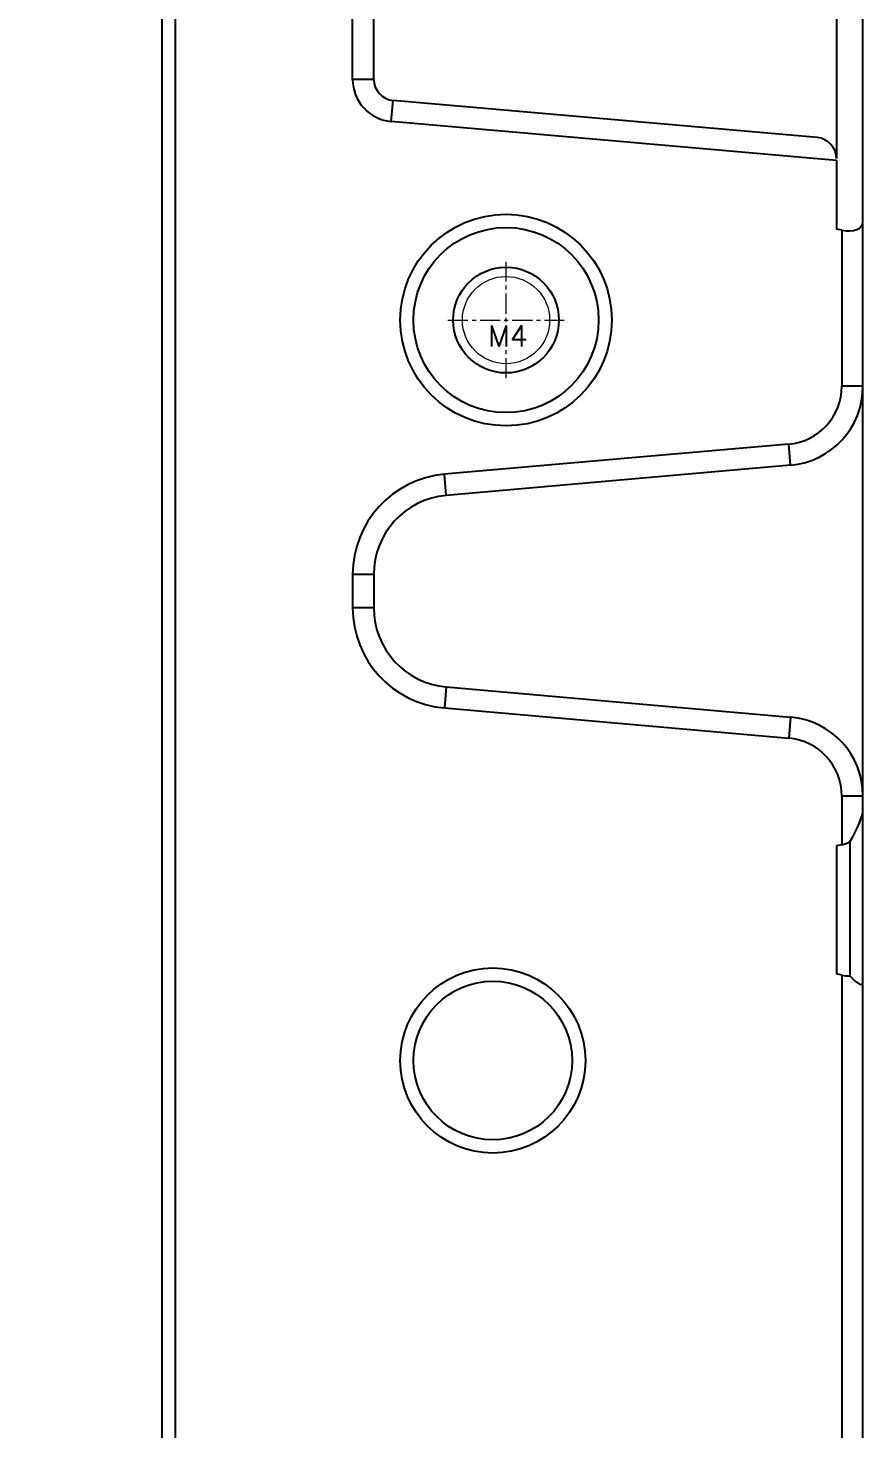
# Model space of a CAD drawing. Header units: inches. Extents: x 21247 to 41470, y -17428 to -10279.
# Drawn here: x 38634.6 to 38666.1, y -12720.4 to -12667.4 of the extents above; entities that cross this region are included whole.
import ezdxf

# ---------------------------------------------------------------- set-up
doc = ezdxf.new("R2010")
doc.units = ezdxf.units.IN
doc.header["$LTSCALE"] = 1.21
doc.header["$MEASUREMENT"] = 0
doc.header["$PDMODE"] = 3
doc.header["$PDSIZE"] = 0.3125
doc.linetypes.add('CENTER', pattern=[0.6, 0.375, -0.075, 0.075, -0.075])
doc.layers.get('0').update_dxf_attribs({"linetype": 'CONTINUOUS'})
doc.layers.get('Defpoints').update_dxf_attribs({"linetype": 'CONTINUOUS'})
doc.layers.add('screw', color=33, linetype='CONTINUOUS', lineweight=13)
doc.styles.get("Standard").update_dxf_attribs({"font": 'txt', "width": 0.8})
doc.styles.add('TXT', font='txt.shx', dxfattribs={"bigfont": 'gbcbig.shx'})
doc.dimstyles.new('001', dxfattribs={"dimscale": 2, "dimtxt": 2.5, "dimasz": 2.5, "dimexe": 1.25, "dimexo": 0, "dimtad": 0, "dimdsep": 46, "dimtxsty": 'Standard', "dimcen": 2.5, "dimclrd": 4, "dimclre": 4, "dimclrt": 3, "dimadec": 0, "dimazin": 0, "dimtfac": 1, "dimtmove": 0, "dimatfit": 3, "dimfxl": 1, "dimarcsym": 0})

# ---------------------------------------------------------------- blocks, each defined once
blk = doc.blocks.new('screw_m4_l')
at = {"layer": 'screw', "color": 1, "linetype": 'CENTER', "ltscale": 1.679339}
for p, q in [((0, -2.2), (0, 2.2)), ((-2.2, 0), (2.2, 0))]:
    blk.add_line(p, q, dxfattribs=at)
at = {"layer": 'screw', "color": 33}
blk.add_circle((0, 0), 1.65, dxfattribs=at)
at = {"layer": 'screw', "color": 92}
blk.add_arc((0, 0), 2, 270, 180, dxfattribs=at)
at = {"layer": 'screw', "color": 6, "style": 'TXT'}
blk.add_text('M4', height=0.8, dxfattribs=at).set_placement((-0.68, -1))
blk = doc.blocks.new('*U968')
at = {"color": 4, "linetype": 'Continuous'}
for p, q in [((12.9, -157.486), (12.9, 157.486)), ((-13.6, -168.75), (-13.6, -0.75)), ((-13.1, -168.75), (-13.1, -0.75)), ((11.9, -57.5), (11.9, -66.896)), ((-6.4, -63.898), (-6.4, -58.931)), ((-5.6, -63.898), (-5.6, -59.665)), ((-5.6, -63.898), (-6.4, -63.898)), ((-4.939, -65.492), (-4.87, -64.695)), ((11.17, -66.099), (-4.87, -64.695)), ((11.9, -66.966), (-4.939, -65.492)), ((11.9, -66.966), (11.9, -69.559)), ((12.1, -69.601), (11.9, -69.559)), ((12.1, -69.601), (12.1, -75.501)), ((12.9, -75.501), (12.1, -75.501)), ((10.092, -77.693), (-2.931, -78.832)), ((10.161, -78.49), (10.092, -77.693)), ((-2.861, -79.629), (-2.931, -78.832)), ((10.161, -78.49), (-2.861, -79.629)), ((-5.6, -82.618), (-6.4, -82.618)), ((-6.4, -82.618), (-6.4, -83.882)), ((-5.6, -82.618), (-5.6, -83.882)), ((-5.6, -83.882), (-6.4, -83.882)), ((-2.861, -86.871), (-2.931, -87.668)), ((-2.861, -86.871), (10.161, -88.01)), ((-2.931, -87.668), (10.092, -88.807)), ((10.161, -88.01), (10.092, -88.807)), ((12.9, -90.999), (12.1, -90.999)), ((12.1, -90.999), (12.1, -92.842)), ((12.1, -92.842), (11.9, -92.884)), ((11.9, -92.884), (11.9, -97.726)), ((12.408, -92.734), (12.408, -97.793)), ((12.1, -97.769), (11.9, -97.726)), ((12.1, -97.769), (12.1, -145.501))]:
    blk.add_line(p, q, dxfattribs=at)
for centre, radius in [((-0.6, -73), 4), ((-0.6, -73), 3.5), ((-1.1, -101), 3.5), ((-1.1, -101), 3)]:
    blk.add_circle(centre, radius, dxfattribs=at)
at = {"color": 4}
blk.add_circle((-0.6, -73), 2, dxfattribs=at)
at = {"color": 4, "linetype": 'Continuous'}
for centre, radius, start, end in [((-4.8, -63.898), 1.6, 180, 265), ((-4.8, -63.898), 0.8, 180, 265), ((11.1, -66.896), 0.8, 0, 85), ((9.9, -75.501), 2.2, 275, 0), ((9.9, -75.501), 3, 275, 0), ((-2.6, -82.618), 3.8, 95, 180), ((-2.6, -82.618), 3, 95, 180), ((-2.6, -83.882), 3.8, 180, 265), ((-2.6, -83.882), 3, 180, 265), ((9.9, -90.999), 3, 0, 85), ((9.9, -90.999), 2.2, 0, 85)]:
    blk.add_arc(centre, radius, start, end, dxfattribs=at)
for centre, major_axis, ratio, start_param, end_param in [((12.1, -69.109), (0.787, -0.252), 0.576693, 4.895304, 6.4661), ((12.1, -92.674), (0.759, 1.267), 0.20003, -1.498614, -0.322479), ((12.1, -92.296), (0.778, 0.292), 0.631515, -1.803286, -1.408625), ((12.1, -97.223), (0.778, -0.292), 0.631515, 4.944878, 5.339539), ((12.1, -96.845), (-0.759, 1.267), 0.20003, 2.287936, 3.464071)]:
    blk.add_ellipse(centre, major_axis=major_axis, ratio=ratio, start_param=start_param, end_param=end_param, dxfattribs=at)
at = {"layer": 'screw', "color": 4}
blk.add_blockref('screw_m4_l', (-0.6, -73), dxfattribs=at)
blk = doc.blocks.new('*U967')
at = {"color": 0, "linetype": 'ByBlock', "lineweight": -2, "transparency": 16777216}
blk.add_blockref('*U968', (0, -675), dxfattribs=at)
blk = doc.blocks.new('*D972')
at = {"color": 4, "linetype": 'Continuous', "lineweight": -2, "transparency": 16777216}
for p, q in [((38637.745, -11416.213), (38472.312, -11416.213)), ((38474.812, -11421.213), (38474.812, -12709.713)), ((38474.812, -14240.713), (38474.812, -12952.213)), ((38644.357, -14245.713), (38472.312, -14245.713))]:
    blk.add_line(p, q, dxfattribs=at)
at = {"color": 4, "transparency": 16777216}
for points in [[(38473.979, -11421.213), (38475.645, -11421.213), (38474.812, -11416.213)], [(38473.979, -14240.713), (38475.645, -14240.713), (38474.812, -14245.713)]]:
    blk.add_solid(points, dxfattribs=at)
at = {"layer": 'Defpoints', "color": 0, "transparency": 16777216}
for p in [(38474.812, -11416.213), (38637.745, -11416.213), (38644.357, -14245.713)]:
    blk.add_point(p, dxfattribs=at)
at = {"color": 3, "transparency": 16777216, "insert": (38474.812, -12830.963), "char_height": 60, "attachment_point": 5, "rotation": 90}
blk.add_mtext('2829.5', dxfattribs=at)

msp = doc.modelspace()

# ---------------------------------------------------------------- block references
at = {"color": 1}
msp.add_blockref('*U967', (38653.245, -11930.463), dxfattribs=at)

# ---------------------------------------------------------------- dimensions: what is measured, and where the dimension line sits
dim = msp.add_linear_dim(base=(38474.812, -11416.213), p1=(38644.357, -14245.713), p2=(38637.745, -11416.213), angle=90, dimstyle='001', override={"dimtxt": 30, "dimdec": 1, "dimfxl": 1.25}, dxfattribs=at)
dim.commit()
dim.dimension.update_dxf_attribs({"geometry": '*D972', "text_midpoint": (38474.812, -12830.963), "dimtype": 160})

doc.saveas('drawing.dxf')
